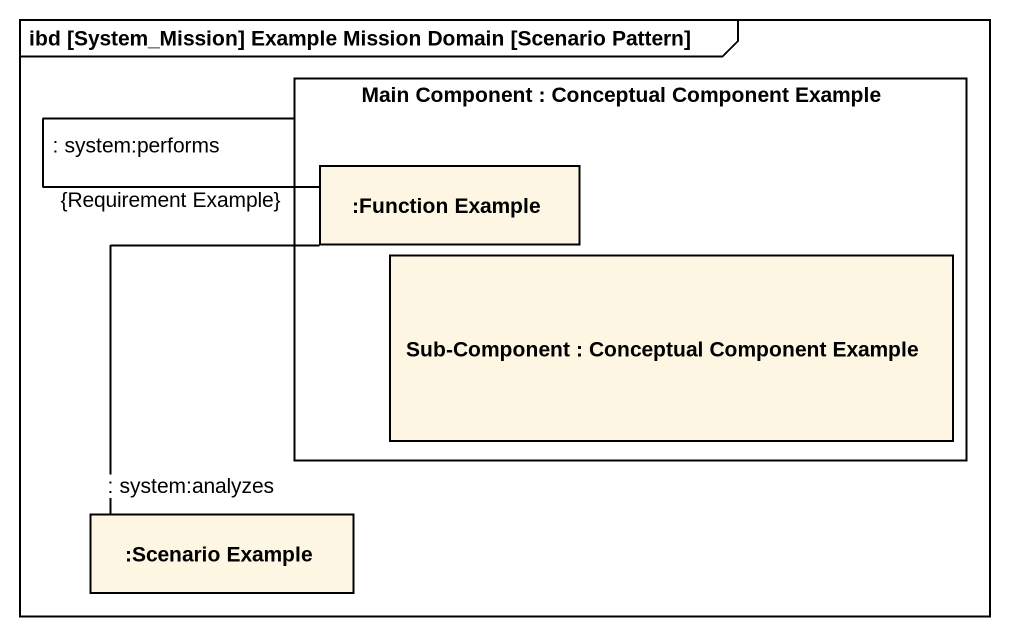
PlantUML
@startuml
mainframe ibd [System_Mission] Example Mission Domain [Scenario Pattern]
rectangle "Main Component : Conceptual Component Example" as Main_Component {
  rectangle ":Function Example" as Function_Example
  rectangle "Sub-Component : Conceptual Component Example" as Sub_Component
}
rectangle ":Scenario Example" as Scenario_Example
Main_Component -left- Function_Example : : system:performs\n{Requirement Example}
Scenario_Example -up- Function_Example : : system:analyzes
@enduml
